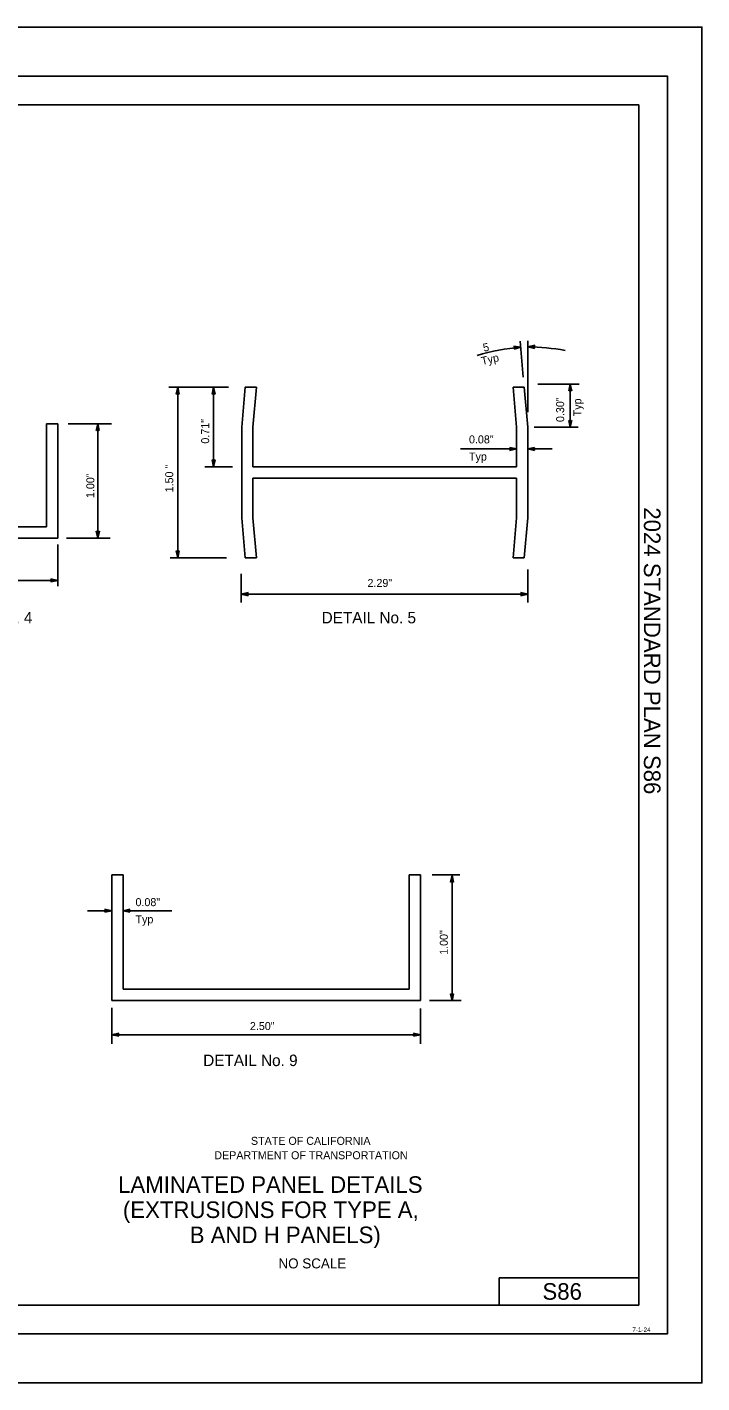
# Model space of a CAD drawing. Extents: x -894 to 866, y -472 to 714.
# Drawn here: x 276 to 866, y -472 to 714 of the extents above; entities that cross this region are included whole.
import ezdxf

# ---------------------------------------------------------------- set-up
doc = ezdxf.new("R2010")
doc.units = 0
for name, color, linetype in [('border_INSIDE-BORDER-anno', 7, 'Continuous'), ('border_PLOTTING-ELEMENTS', 7, 'Continuous'), ('border_rw_22x34_Cut_Lines', 7, 'Continuous'), ('border_SHEET', 7, 'Continuous'), ('border_WITHIN-BORDER-anno', 7, 'Continuous'), ('tcd_SIGN-PANEL', 7, 'Continuous'), ('tcd_SIGN-PANEL-anno', 7, 'Continuous')]:
    doc.layers.add(name, color=color, linetype=linetype)

msp = doc.modelspace()

# ---------------------------------------------------------------- linework, layer by layer
at = {"layer": 'border_PLOTTING-ELEMENTS'}
for points in [[(-894, -472.4), (866, -472.4), (866, 713.6), (-894, 713.6)], [(-864, 670.6), (836, 670.6), (836, -429.4), (-864, -429.4)]]:
    msp.add_lwpolyline(points, close=True, dxfattribs=at)
at = {"layer": 'border_rw_22x34_Cut_Lines'}
msp.add_lwpolyline([(-864, 670.6), (836, 670.6), (836, -429.4), (-864, -429.4)], close=True, dxfattribs=at)
at = {"layer": 'border_SHEET'}
for p, q in [((-814, 645.6), (811, 645.6)), ((811, 645.6), (811, -404.4)), ((688.9, -404.4), (688.9, -380.4)), ((688.9, -380.4), (810.9, -380.4)), ((811, -404.4), (-814, -404.4))]:
    msp.add_line(p, q, dxfattribs=at)
at = {"layer": 'tcd_SIGN-PANEL'}
for p, q in [((466.9, 398.5), (463.8, 363.5)), ((466.9, 398.5), (476.7, 398.5)), ((476.7, 398.5), (473.6, 363.5)), ((700.9, 398.5), (710.7, 398.5)), ((700.9, 398.5), (704, 363.5)), ((710.7, 398.5), (713.8, 363.5)), ((293.1, 366.6), (293.1, 276.4)), ((302.9, 366.6), (293.1, 366.6)), ((302.9, 366.6), (302.9, 266.6)), ((463.8, 363.5), (463.8, 284.3)), ((473.6, 363.5), (473.6, 328.8)), ((704, 363.5), (704, 328.8)), ((713.8, 363.5), (713.8, 284.3)), ((473.6, 328.8), (704, 328.8)), ((473.6, 319), (473.6, 284.3)), ((473.6, 319), (704, 319)), ((704, 319), (704, 284.3)), ((293.1, 276.4), (212.8, 276.4)), ((463.8, 284.3), (466.9, 249.3)), ((473.6, 284.3), (476.7, 249.3)), ((704, 284.3), (700.9, 249.3)), ((713.8, 284.3), (710.7, 249.3)), ((302.9, 266.6), (202.9, 266.6)), ((466.9, 249.3), (476.7, 249.3)), ((700.9, 249.3), (710.7, 249.3)), ((350.2, -28.1), (350.2, -138)), ((350.2, -28.1), (360, -28.1)), ((360, -28.1), (360, -128.1)), ((610, -28.1), (610, -128.1)), ((610, -28.1), (619.9, -28.1)), ((619.9, -28.1), (619.9, -138)), ((360, -128.1), (610, -128.1)), ((350.2, -138), (619.9, -138))]:
    msp.add_line(p, q, dxfattribs=at)
at = {"layer": 'tcd_SIGN-PANEL-anno'}
for p, q in [((707.2, 438.9), (709.9, 407.4)), ((713.7, 439), (713.7, 376.7)), ((702.5, 433.2), (701.6, 434.5)), ((701.6, 434.5), (701.6, 434.5)), ((701.6, 434.5), (707.7, 433.5)), ((701.8, 434.1), (706.3, 433.4)), ((707.7, 433.5), (701.8, 431.8)), ((701.8, 431.8), (702.5, 433.2)), ((701.8, 431.8), (701.8, 431.8)), ((706.3, 433.4), (702, 432.2)), ((702.1, 433.8), (704.9, 433.3)), ((704.9, 433.3), (702.1, 432.5)), ((702.3, 433.5), (703.5, 433.2)), ((703.5, 433.2), (702.3, 432.9)), ((707.7, 433.5), (707.7, 433.5)), ((713.9, 433.9), (719.9, 435.2)), ((719.8, 432.5), (713.9, 433.9)), ((713.9, 433.9), (713.9, 433.9)), ((719.6, 432.8), (715.2, 433.9)), ((715.3, 433.9), (719.6, 434.8)), ((716.6, 433.9), (719.5, 434.5)), ((719.4, 433.2), (716.6, 433.9)), ((718, 433.9), (719.2, 434.1)), ((719.2, 433.6), (718, 433.9)), ((719.9, 435.2), (719.1, 433.8)), ((719.1, 433.8), (719.8, 432.5)), ((719.8, 432.5), (719.8, 432.5)), ((719.9, 435.2), (719.9, 435.2)), ((400, 398.6), (452.3, 398.6)), ((406.5, 392.6), (407.8, 398.6)), ((407.8, 393.4), (406.5, 392.6)), ((406.5, 392.6), (406.5, 392.6)), ((406.9, 392.8), (407.8, 397.2)), ((407.2, 393), (407.8, 395.8)), ((407.6, 393.2), (407.8, 394.4)), ((407.8, 398.6), (407.8, 249.3)), ((407.8, 398.6), (407.8, 398.6)), ((407.8, 398.6), (409.2, 392.6)), ((407.8, 397.2), (408.8, 392.8)), ((407.8, 395.8), (408.5, 393)), ((407.8, 394.4), (408.1, 393.2)), ((409.2, 392.6), (407.8, 393.4)), ((409.2, 392.6), (409.2, 392.6)), ((437.8, 392.6), (439.1, 398.6)), ((439.1, 393.4), (437.8, 392.6)), ((437.8, 392.6), (437.8, 392.6)), ((438.1, 392.8), (439.1, 397.2)), ((438.5, 393), (439.1, 395.8)), ((438.8, 393.2), (439.1, 394.4)), ((439.1, 398.6), (439.1, 328.9)), ((439.1, 398.6), (439.1, 398.6)), ((439.1, 398.6), (440.4, 392.6)), ((439.1, 397.2), (440.1, 392.8)), ((439.1, 395.8), (439.7, 393)), ((439.1, 394.4), (439.4, 393.2)), ((440.4, 392.6), (439.1, 393.4)), ((440.4, 392.6), (440.4, 392.6)), ((722.5, 401.3), (758.6, 401.3)), ((749.6, 395.3), (750.9, 401.3)), ((750.9, 396.1), (749.6, 395.3)), ((749.6, 395.3), (749.6, 395.3)), ((749.9, 395.5), (750.9, 399.9)), ((750.3, 395.7), (750.9, 398.5)), ((750.6, 395.9), (750.9, 397.1)), ((750.9, 401.3), (750.9, 363.5)), ((750.9, 401.3), (750.9, 401.3)), ((750.9, 401.3), (752.2, 395.3)), ((750.9, 399.9), (751.9, 395.5)), ((750.9, 398.5), (751.5, 395.7)), ((750.9, 397.1), (751.2, 395.9)), ((752.2, 395.3), (750.9, 396.1)), ((752.2, 395.3), (752.2, 395.3)), ((750.9, 363.5), (749.6, 369.5)), ((749.6, 369.5), (749.6, 369.5)), ((749.6, 369.5), (750.9, 368.7)), ((750.9, 364.9), (749.9, 369.2)), ((750.9, 366.2), (750.3, 369.1)), ((750.9, 367.6), (750.6, 368.8)), ((750.9, 368.7), (752.3, 369.5)), ((752.3, 369.5), (750.9, 363.5)), ((751.9, 369.3), (750.9, 364.9)), ((751.5, 369), (750.9, 366.2)), ((751.2, 368.8), (750.9, 367.6)), ((752.3, 369.5), (752.3, 369.5)), ((312.1, 366.6), (349.8, 366.6)), ((336.6, 360.6), (337.9, 366.6)), ((337.9, 361.4), (336.6, 360.6)), ((336.6, 360.6), (336.6, 360.6)), ((336.9, 360.8), (337.9, 365.2)), ((337.3, 361), (337.9, 363.8)), ((337.6, 361.2), (337.9, 362.4)), ((337.9, 266.6), (337.9, 366.6)), ((337.9, 366.6), (337.9, 366.6)), ((337.9, 366.6), (339.2, 360.6)), ((337.9, 365.2), (338.9, 360.8)), ((337.9, 363.8), (338.5, 361)), ((337.9, 362.4), (338.2, 361.2)), ((339.2, 360.6), (337.9, 361.4)), ((339.2, 360.6), (339.2, 360.6)), ((719.4, 363.5), (757.7, 363.5)), ((750.9, 363.5), (750.9, 363.5)), ((655, 344.6), (704, 344.6)), ((698.8, 344.6), (698, 345.9)), ((698, 345.9), (698, 345.9)), ((698, 345.9), (704, 344.6)), ((704, 344.6), (698, 343.3)), ((698, 343.3), (698.8, 344.6)), ((698.2, 345.6), (702.6, 344.6)), ((702.6, 344.6), (698.2, 343.6)), ((698.4, 345.2), (701.2, 344.6)), ((701.2, 344.6), (698.4, 344)), ((698.6, 344.9), (699.8, 344.6)), ((699.8, 344.6), (698.6, 344.3)), ((704, 344.6), (704, 344.6)), ((713.8, 344.6), (719.8, 345.9)), ((713.8, 344.6), (735.2, 344.6)), ((719.8, 343.3), (713.8, 344.6)), ((713.8, 344.6), (713.8, 344.6)), ((715.2, 344.6), (719.6, 345.6)), ((719.6, 343.6), (715.2, 344.6)), ((716.6, 344.6), (719.4, 345.2)), ((719.3, 344), (716.6, 344.6)), ((717.9, 344.6), (719.1, 344.9)), ((719.2, 344.3), (717.9, 344.6)), ((719.8, 345.9), (719, 344.6)), ((719, 344.6), (719.8, 343.3)), ((719.8, 345.9), (719.8, 345.9)), ((439.1, 328.9), (437.8, 334.9)), ((437.8, 334.9), (437.8, 334.9)), ((437.8, 334.9), (439.1, 334.1)), ((439.1, 330.3), (438.1, 334.6)), ((439.1, 331.6), (438.5, 334.5)), ((439.1, 333), (438.8, 334.2)), ((439.1, 334.1), (440.4, 334.9)), ((440.4, 334.9), (439.1, 328.9)), ((440.1, 334.6), (439.1, 330.2)), ((439.7, 334.4), (439.1, 331.6)), ((439.4, 334.2), (439.1, 333)), ((440.4, 334.9), (440.4, 334.9)), ((698, 343.3), (698, 343.3)), ((719.8, 343.3), (719.8, 343.3)), ((431.4, 328.9), (455.8, 328.9)), ((439.1, 328.9), (439.1, 328.9)), ((302.9, 224.5), (302.9, 261)), ((310.6, 266.6), (348.8, 266.6)), ((337.9, 266.6), (336.6, 272.6)), ((336.6, 272.6), (336.6, 272.6)), ((336.6, 272.6), (337.9, 271.8)), ((337.9, 267.9), (336.9, 272.3)), ((337.9, 269.3), (337.3, 272.1)), ((337.9, 270.7), (337.7, 271.9)), ((337.9, 271.8), (339.3, 272.6)), ((339.3, 272.6), (337.9, 266.6)), ((338.9, 272.3), (337.9, 267.9)), ((338.5, 272.1), (337.9, 269.3)), ((338.2, 271.9), (337.9, 270.7)), ((337.9, 266.6), (337.9, 266.6)), ((339.3, 272.6), (339.3, 272.6)), ((401.1, 249.3), (450.4, 249.3)), ((407.8, 249.3), (406.5, 255.3)), ((406.5, 255.3), (406.5, 255.3)), ((406.5, 255.3), (407.8, 254.5)), ((407.8, 250.7), (406.9, 255.1)), ((407.8, 252.1), (407.2, 254.9)), ((407.8, 253.5), (407.6, 254.7)), ((407.8, 254.5), (409.2, 255.3)), ((409.2, 255.3), (407.8, 249.3)), ((408.8, 255.1), (407.8, 250.7)), ((408.5, 254.9), (407.8, 252.1)), ((408.1, 254.7), (407.8, 253.5)), ((407.8, 249.3), (407.8, 249.3)), ((409.2, 255.3), (409.2, 255.3)), ((713.8, 239), (713.8, 210.3)), ((202.9, 229.6), (302.9, 229.6)), ((297.7, 229.6), (296.9, 230.9)), ((296.9, 230.9), (296.9, 230.9)), ((296.9, 230.9), (302.9, 229.6)), ((302.9, 229.6), (296.9, 228.2)), ((296.9, 228.2), (297.7, 229.6)), ((296.9, 228.2), (296.9, 228.2)), ((297.1, 230.5), (301.5, 229.6)), ((301.5, 229.6), (297.2, 228.6)), ((300.2, 229.6), (297.3, 228.9)), ((297.4, 230.2), (300.2, 229.6)), ((297.5, 229.8), (298.8, 229.6)), ((298.8, 229.6), (297.6, 229.3)), ((302.9, 229.6), (302.9, 229.6)), ((463.3, 235.3), (463.3, 210.3)), ((463.3, 217.5), (469.3, 218.9)), ((463.3, 217.5), (713.8, 217.5)), ((469.3, 216.2), (463.3, 217.5)), ((463.3, 217.5), (463.3, 217.5)), ((464.7, 217.5), (469.1, 218.5)), ((469.1, 216.5), (464.7, 217.5)), ((466.1, 217.5), (468.9, 218.2)), ((468.8, 216.9), (466.1, 217.5)), ((467.4, 217.5), (468.6, 217.8)), ((468.7, 217.3), (467.4, 217.5)), ((469.3, 218.9), (468.5, 217.5)), ((468.5, 217.5), (469.3, 216.2)), ((469.3, 218.9), (469.3, 218.9)), ((469.3, 216.2), (469.3, 216.2)), ((708.6, 217.5), (707.8, 218.9)), ((707.8, 218.9), (707.8, 218.9)), ((707.8, 218.9), (713.8, 217.5)), ((713.8, 217.5), (707.8, 216.2)), ((707.8, 216.2), (708.6, 217.5)), ((707.8, 216.2), (707.8, 216.2)), ((708.1, 218.5), (712.5, 217.5)), ((712.5, 217.5), (708.1, 216.6)), ((708.3, 218.2), (711.1, 217.5)), ((711.1, 217.5), (708.3, 216.9)), ((708.5, 217.8), (709.7, 217.5)), ((709.7, 217.5), (708.5, 217.3)), ((713.8, 217.5), (713.8, 217.5)), ((630.2, -28.1), (654.5, -28.1)), ((646.2, -34.4), (647.6, -28.4)), ((647.6, -33.6), (646.2, -34.4)), ((646.2, -34.4), (646.2, -34.4)), ((646.6, -34.2), (647.6, -29.8)), ((647, -33.9), (647.6, -31.1)), ((647.3, -33.8), (647.6, -32.5)), ((647.6, -28.4), (647.6, -138.2)), ((647.6, -28.4), (647.6, -28.4)), ((647.6, -28.4), (648.9, -34.4)), ((647.6, -29.8), (648.5, -34.2)), ((647.6, -31.1), (648.2, -34)), ((647.6, -32.5), (647.8, -33.7)), ((648.9, -34.4), (647.6, -33.6)), ((648.9, -34.4), (648.9, -34.4)), ((345, -59.4), (344.2, -58.1)), ((344.2, -58.1), (344.2, -58.1)), ((344.2, -58.1), (350.2, -59.4)), ((344.4, -58.4), (348.8, -59.4)), ((344.6, -58.8), (347.4, -59.4)), ((344.8, -59.2), (346, -59.4)), ((360, -59.4), (366, -58.1)), ((361.4, -59.4), (365.8, -58.5)), ((362.8, -59.4), (365.6, -58.8)), ((364.2, -59.4), (365.4, -59.2)), ((366, -58.1), (365.2, -59.4)), ((366, -58.1), (366, -58.1)), ((328.9, -59.4), (350.2, -59.4)), ((350.2, -59.4), (344.2, -60.8)), ((344.2, -60.8), (345, -59.4)), ((344.2, -60.8), (344.2, -60.8)), ((348.8, -59.4), (344.4, -60.4)), ((347.4, -59.4), (344.6, -60.1)), ((346, -59.4), (344.8, -59.7)), ((350.2, -59.4), (350.2, -59.4)), ((366, -60.8), (360, -59.4)), ((360, -59.4), (360, -59.4)), ((360, -59.4), (402.7, -59.4)), ((365.8, -60.4), (361.4, -59.4)), ((365.6, -60.1), (362.8, -59.4)), ((365.4, -59.7), (364.2, -59.4)), ((365.2, -59.4), (366, -60.8)), ((366, -60.8), (366, -60.8)), ((627.8, -138), (655.5, -138)), ((647.6, -138.2), (646.2, -132.2)), ((646.2, -132.2), (646.2, -132.2)), ((646.2, -132.2), (647.6, -133)), ((647.6, -136.8), (646.6, -132.5)), ((647.6, -135.5), (647, -132.6)), ((647.6, -134.1), (647.3, -132.9)), ((647.6, -133), (648.9, -132.2)), ((648.9, -132.2), (647.6, -138.2)), ((648.6, -132.4), (647.6, -136.8)), ((648.2, -132.7), (647.6, -135.5)), ((647.9, -132.9), (647.6, -134.1)), ((647.6, -138.2), (647.6, -138.2)), ((648.9, -132.2), (648.9, -132.2)), ((350.2, -144.3), (350.2, -175.7)), ((619.9, -144.9), (619.9, -175.7)), ((350.2, -167.9), (356.2, -166.5)), ((350.2, -167.9), (619.9, -167.9)), ((356.2, -169.2), (350.2, -167.9)), ((350.2, -167.9), (350.2, -167.9)), ((351.6, -167.9), (355.9, -166.9)), ((356, -168.9), (351.6, -167.9)), ((352.9, -167.9), (355.8, -167.2)), ((355.7, -168.5), (352.9, -167.9)), ((354.3, -167.9), (355.5, -167.6)), ((355.6, -168.1), (354.3, -167.9)), ((356.2, -166.5), (355.4, -167.9)), ((355.4, -167.9), (356.2, -169.2)), ((356.2, -166.5), (356.2, -166.5)), ((356.2, -169.2), (356.2, -169.2)), ((614.7, -167.9), (613.9, -166.5)), ((613.9, -166.5), (613.9, -166.5)), ((613.9, -166.5), (619.9, -167.9)), ((619.9, -167.9), (613.9, -169.2)), ((613.9, -169.2), (614.7, -167.9)), ((613.9, -169.2), (613.9, -169.2)), ((614.1, -166.9), (618.5, -167.9)), ((618.5, -167.9), (614.1, -168.8)), ((614.3, -167.2), (617.1, -167.9)), ((617.1, -167.9), (614.3, -168.5)), ((614.5, -167.6), (615.7, -167.9)), ((615.7, -167.9), (614.5, -168.1)), ((619.9, -167.9), (619.9, -167.9))]:
    msp.add_line(p, q, dxfattribs=at)
for centre, start, end in [((725.6, 230.6), 95.0463, 105.9655), ((710.2, 230.3), 79.7236, 88.9746)]:
    msp.add_arc(centre, 203.7, start, end, dxfattribs=at)

# ---------------------------------------------------------------- texts
at = {"layer": 'border_INSIDE-BORDER-anno'}
for s, height, p in [('STATE OF CALIFORNIA', 7, (471.8, -264.2)), ('DEPARTMENT OF TRANSPORTATION', 7, (439.8, -276.8)), ('LAMINATED PANEL DETAILS', 14.5, (355.7, -306.2)), ('(EXTRUSIONS FOR TYPE A,', 14.5, (359.9, -328.2)), ('B AND H PANELS)', 14.5, (418.3, -350.2)), ('NO SCALE', 8.75, (495.9, -372.3))]:
    msp.add_text(s, height=height, dxfattribs=at).set_placement(p)
at = {"layer": 'border_WITHIN-BORDER-anno'}
msp.add_text('2024 STANDARD PLAN S86', height=14.5, rotation=270, dxfattribs=at).set_placement((815.3, 293.5))
for s, height, p in [('S86', 14.5, (726.6, -399.7)), ('7-1-24', 4, (805.2, -427.9))]:
    msp.add_text(s, height=height, dxfattribs=at).set_placement(p)
at = {"layer": 'tcd_SIGN-PANEL-anno'}
for s, rotation, p in [('5', 12.7816, (675.5, 429.5)), ('Typ', 12.7816, (673.9, 417.9)), ('0.30"', 90, (745.6, 368.1)), ('Typ', 90, (760.6, 373.1)), ('0.71"', 90, (435.3, 349.2)), ('1.00"', 90, (334.9, 301.6)), ('1.50 "', 90, (403.9, 306.6)), ('1.00"', 90, (643.9, -98))]:
    msp.add_text(s, height=7, rotation=rotation, dxfattribs=at).set_placement(p)
for s, height, p in [('0.08"', 7, (662.4, 349.4)), ('Typ', 7, (662.4, 334.4)), ('2.29"', 7, (573.7, 223.8)), ('DETAIL No. 4', 10, (198.3, 192)), ('DETAIL No. 5', 10, (533.6, 192)), ('0.08"', 7, (370.9, -55.4)), ('Typ', 7, (370.9, -70.4)), ('2.50"', 7, (470.9, -163.8)), ('DETAIL No. 9', 10, (430.1, -195.3))]:
    msp.add_text(s, height=height, dxfattribs=at).set_placement(p)

doc.saveas('drawing.dxf')
